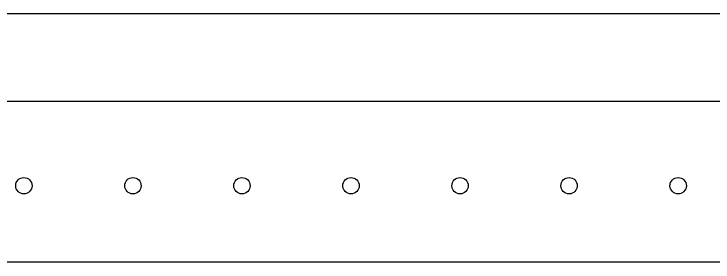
# Model space of a CAD drawing. Header units: inches. Extents: x 2.12 to 6.02, y -5.78 to -1.88.
# Drawn here: x 4.692 to 5.196, y -5.778 to -5.598 of the extents above; entities that cross this region are included whole.
import ezdxf

# ---------------------------------------------------------------- set-up
doc = ezdxf.new("R2010")
doc.units = ezdxf.units.IN
doc.header["$MEASUREMENT"] = 0
doc.layers.add('B.Cu', color=153, linetype='CONTINUOUS', true_color=0x4d7fc4)

msp = doc.modelspace()

# ---------------------------------------------------------------- linework, layer by layer
at = {"layer": 'B.Cu', "linetype": 'CONTINUOUS'}
for p, q in [((5.69919, -5.59843), (4.08904, -5.59843)), ((4.02756, -5.66142), (5.73902, -5.66142)), ((5.99565, -5.77754), (2.13821, -5.77754))]:
    msp.add_line(p, q, dxfattribs=at)
at = {"layer": 'B.Cu'}
for centre in [(4.69884, -5.72246), (4.77758, -5.72246), (4.85632, -5.72246), (4.93506, -5.72246), (5.0138, -5.72246), (5.09254, -5.72246), (5.17128, -5.72246)]:
    msp.add_circle(centre, 0.00591, dxfattribs=at)

doc.saveas('drawing.dxf')
